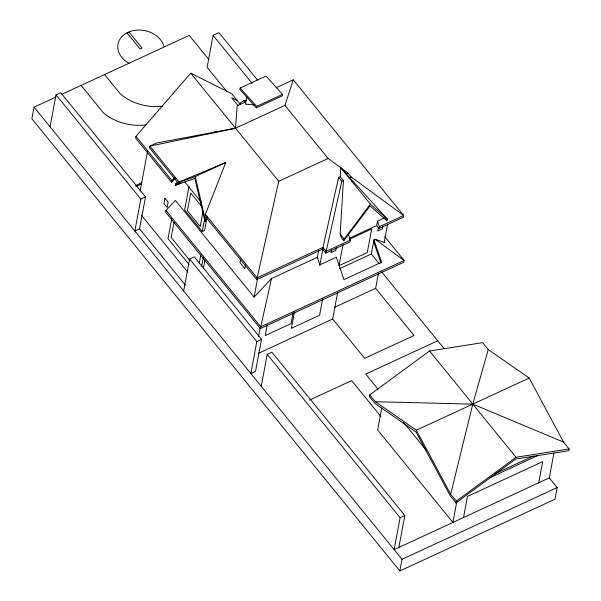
<?xml version="1.0" encoding="UTF-8"?>
<svg xmlns="http://www.w3.org/2000/svg" width="601" height="601" viewBox="0 0 601 601"><rect width="100%" height="100%" fill="white"/><g stroke="black" fill="none" stroke-linecap="round" stroke-linejoin="round"><path stroke-width="0.9" d="M340.219 176.664L340.759 167.762L387.262 219.027L386.931 220.807L370.028 205.903L343.81 240.746L341.428 237.831L340.166 234.09L343.419 180.593L340.219 176.664L338.596 177.415L322.557 249.19L325.757 253.126L350.037 241.895L350.368 240.122L348.482 234.57M55.885 97.054L34.054 107.151L31.876 118.795L399.838 570.95L554.993 499.198L557.172 487.554L549.299 477.878L553.927 453.177M50.056 126.811L56.036 94.868L60.739 92.689L145.525 196.88L139.552 228.831L185.401 285.175M240.445 104.446L231.685 93.688L190.735 73.179L135.969 136.329L135.638 138.102L171.631 182.336L175.244 178.174M140.138 191.005L147.546 151.422M56.036 94.868L140.822 199.059L134.849 231.002L139.552 228.831M384.234 242.346L375.152 239.251L373.972 239.791L381.582 262.239L343.967 279.63L336.365 257.183L319.905 264.793L317.373 257.318L271.532 278.511L254.088 297.112L175.364 200.373L165.974 210.395L165.643 212.168L260.368 328.567L403.767 262.254L404.097 260.473L384.738 236.689M171.631 182.336L171.969 180.563L174.403 177.753M175.552 185.228L175.883 183.455L177.092 182.892L225.811 162.465L205.362 214.317L206.444 218.959L206.113 220.732L204.896 221.296L194.882 178.384L175.552 185.228L181.201 182.839M171.758 218.689L168.01 238.702L189.03 264.53M174.012 222.423L171.187 237.508L189.781 260.353M257.416 79.918L218.952 32.657L213.077 35.376L207.097 67.32L226.63 91.314M189.014 186.483L184.635 209.922L202.229 231.543L204.58 230.453L207.112 216.938M183.643 290.959L189.623 259.016L194.318 256.845L261.518 339.407L255.538 371.358L250.835 373.529L256.815 341.586L189.623 259.016M202.875 212.326L200.216 226.524L187.422 210.801L190.742 193.049L201.793 206.631M202.229 231.543L204.588 218.922M204.896 221.296L205.226 219.523L195.212 176.611L225.811 162.465M199.247 263.253L200.907 254.381M201.583 266.528L203.288 257.438M203.423 268.174L204.956 259.985M240.205 88.016L239.927 89.496L256.342 107.849L282.2 95.89L282.478 94.41L266.063 76.064L240.205 88.016L256.619 106.369L256.342 107.849M246.726 97.099L245.411 104.123L254.606 105.032M240.693 259.189L240.032 262.742L244.832 268.639L245.493 265.086M322.557 249.19L256.732 279.63L278.729 181.299L190.735 73.179M254.103 297.059L257.491 278.917M258.535 336.462L260.083 328.161M260.368 328.567L271.532 278.511M267.235 324.901L265.244 335.546L291.102 323.586L293.093 312.941M261.232 386.308L267.212 354.365L271.915 352.186L404.826 515.508L398.846 547.458M294.437 311.942L291.372 328.326L319.582 315.277L322.647 298.9M317.26 257.912L318.613 250.655M319.777 265.469L322.835 249.145M325.757 253.126L341.796 181.344L338.596 177.415M331.534 249.963L331.038 252.623L335.741 250.452L336.237 247.785M342.991 244.727L339.069 265.657L367.279 252.615L371.711 228.951L349.309 239.311M343.81 240.746L344.14 238.973L370.359 204.13L340.759 167.762M378.54 272.764L375.633 288.33L414.021 335.508L364.657 358.339L332.661 319.018L337.664 292.289M379.223 263.704L371.32 253.99L373.972 239.791M276.28 87.686L293.28 79.828L403.669 215.474L403.331 217.246L379.058 228.478L376.684 225.555L377.503 221.145L384.557 217.885M378.42 227.471L377.759 231.017L382.461 228.846L382.957 226.179M379.058 228.478L379.389 226.705L377.503 221.145M384.197 242.556L387.622 224.241M369.788 394.834L369.457 396.607L375.054 403.489L416.027 431.999L450.352 496.005L455.949 502.887L515.688 459.051L568.786 450.705L569.124 448.932L563.52 442.051L529.196 378.044L488.23 349.534L482.633 342.653L429.535 350.992L369.788 394.834L375.392 401.708L416.358 430.226L450.682 494.232L456.279 501.114L455.949 502.887M381.733 407.974L377.623 429.933L452.914 522.449L456.858 501.407M267.212 354.365L400.123 517.686L394.143 549.63L549.299 477.878M399.838 570.95L402.016 559.306L34.054 107.151M463.499 517.559L467.45 496.411L542.68 461.621L538.721 482.776M450.682 494.232L472.777 404.135L488.23 349.534M178.85 183.929L149.544 147.914L149.874 146.141L235.532 128.223L284.897 105.393L293.28 79.828M239.844 103.5L243.57 100.69L246.29 100.337M456.279 501.114L516.026 457.278L569.124 448.932M61.768 94.342L189.217 35.399L208.923 59.619M245.689 101.832L237.192 105.761L235.532 128.223L156.591 143.038L149.874 146.141L179.181 182.156M256.619 106.369L282.478 94.41M213.821 132.295L216.285 131.153M135.886 185.439L141.844 182.681M135.751 186.603L141.648 183.868M140.822 199.059L145.525 196.88M278.729 181.299L328.093 158.469L347.994 173.065L351.194 176.994L403.669 215.474L379.389 226.705M205.226 219.523L206.444 218.959M346.371 173.817L347.994 173.065M341.796 181.344L343.419 180.593M349.572 177.746L351.194 176.994M349.316 238.214L376.684 225.555M350.368 240.122L326.088 251.346L322.887 247.417L257.063 277.857L205.362 214.317M339.557 268.677L371.32 253.99M256.815 341.586L261.518 339.407M334.772 307.216L375.633 288.33M258.453 353.335L332.661 319.018M309.447 400.101L351.615 380.598L380.876 416.553M437.731 340.782L365.724 374.077L378.014 389.178M416.358 430.226L529.196 378.044M400.123 517.686L404.826 515.508M495.262 473.618L533.312 456.024M489.86 477.735L538.053 455.453M402.016 559.306L557.172 487.554M175.883 183.455L195.212 176.611M375.392 401.708L472.777 404.135L563.52 442.051M237.29 100.57L231.678 97.76L238.191 105.768M375.152 239.251L404.097 260.473L260.699 326.794L165.974 210.395M370.359 204.13L387.262 219.027M385.031 218.471L386.931 220.807M284.897 105.393L328.093 158.469M213.077 35.376L252.135 83.366M243.57 100.69L244.735 102.125M381.575 271.772L444.169 348.693M340.166 234.09L344.14 238.973M429.535 350.992L516.026 457.278M128.952 31.958L142.031 48.027L140.108 48.921L127.029 32.845M403.617 422.48L426.56 450.675M104.582 74.539L120.313 93.869A44.654 34.655 10.6 0 0 162.323 106.212M184.92 182.111L201.207 202.124M206.075 217.382L256.732 279.63M135.969 136.329L171.969 180.563M81.075 85.41L103.207 112.605A44.654 34.655 10.6 0 0 146.066 124.843M141.43 215.233L187.715 272.11M373.642 241.564L380.959 263.148M129.583 63.601A23.484 18.225 10.6 0 1 125.541 33.648L130.575 31.32A23.484 18.225 10.6 0 1 163.908 46.405M164.944 198.21L163.953 203.536L167.153 207.465L168.145 202.146L164.944 198.21"/></g></svg>
